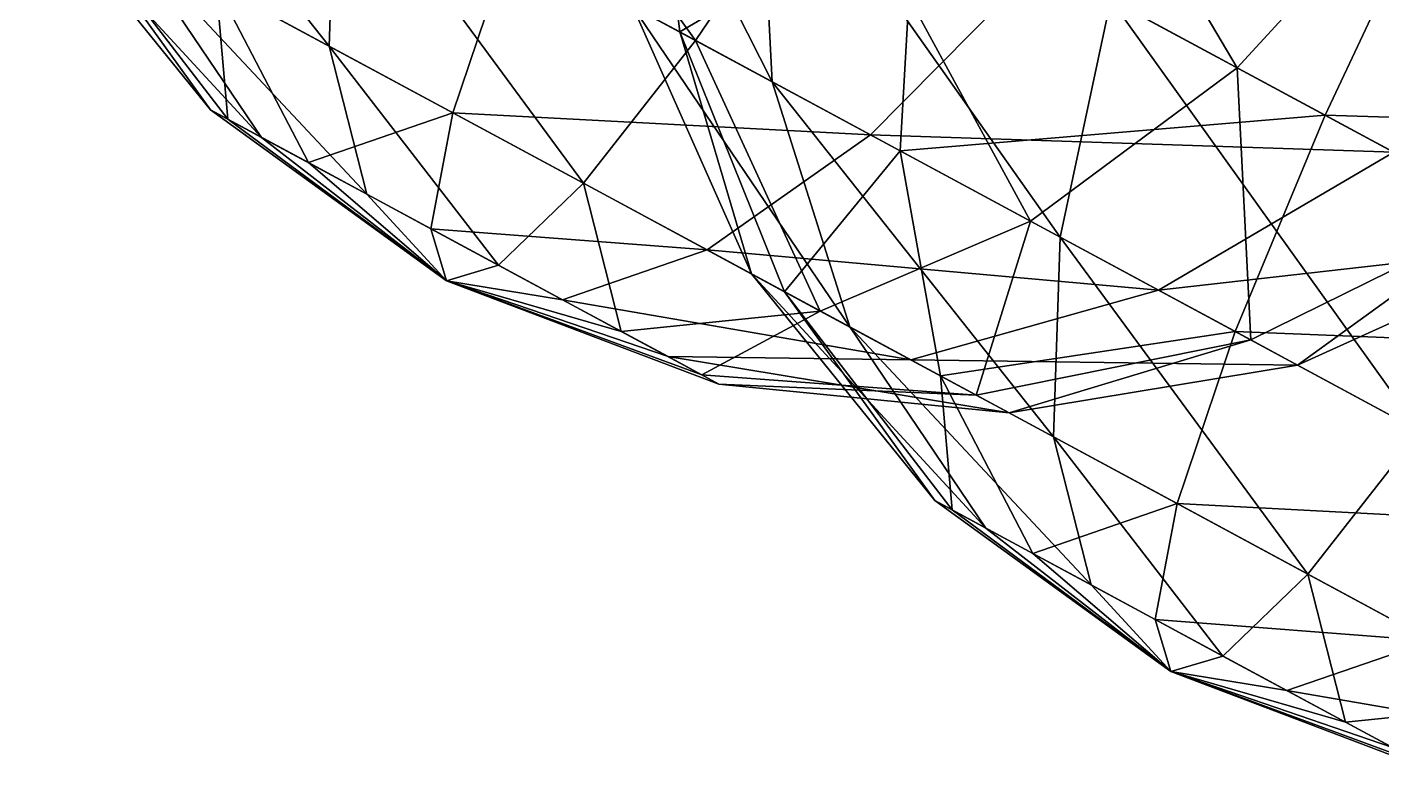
# Model space of a CAD drawing. Header units: metres. Extents: x -386 to 289, y -317 to 299.
# Drawn here: x -62.16 to -26.06, y 149.81 to 169.74 of the extents above; entities that cross this region are included whole.
import ezdxf

# ---------------------------------------------------------------- set-up
doc = ezdxf.new("R2010")
doc.units = ezdxf.units.M

msp = doc.modelspace()

# ---------------------------------------------------------------- linework, layer by layer
for points in [[(-52.57948, 180.88254, -449.21814), (-53.92929, 174.5509, -453.62518), (-44.346558, 169.38034, -452.20615), (-44.34646, 169.38045, -452.20605)], [(-52.57948, 180.88254, -449.21814), (-44.346558, 169.38034, -452.20615), (-40.84308, 174.54993, -447.4802), (-40.84298, 174.55003, -447.4801)], [(-37.059593, 180.72995, -444.50934), (-40.84308, 174.54993, -447.4802), (-29.9143, 168.65308, -452.643), (-29.914202, 168.65318, -452.6429)], [(-37.059593, 180.72995, -444.50934), (-29.9143, 168.65308, -452.643), (-24.870129, 174.15286, -450.26773), (-24.87003, 174.15297, -450.26764)], [(-61.603764, 178.69183, -460.29843), (-59.533966, 172.15775, -464.08722), (-54.107292, 169.22966, -459.36853), (-54.107193, 169.22977, -459.36844)], [(-61.603764, 178.69183, -460.29843), (-54.107292, 169.22966, -459.36853), (-53.92929, 174.5509, -453.62518), (-53.92919, 174.55101, -453.6251)], [(-47.22191, 177.99176, -638.092), (-46.013153, 170.2796, -638.72046), (-42.303303, 168.27788, -628.58105), (-42.303204, 168.27798, -628.58093)], [(-47.22191, 177.99176, -638.092), (-42.303303, 168.27788, -628.58105), (-42.67829, 175.54016, -625.67377), (-42.678192, 175.54027, -625.67365)], [(-30.849388, 177.37912, -614.7304), (-33.27902, 170.46858, -617.50073), (-21.542618, 164.13597, -615.7628), (-21.542519, 164.13608, -615.7627)], [(-30.849388, 177.37912, -614.7304), (-21.542618, 164.13597, -615.7628), (-17.759134, 170.316, -612.79193), (-17.759035, 170.3161, -612.7918)], [(-45.692406, 177.16649, -651.42786), (-44.76432, 169.60577, -649.60913), (-46.013153, 170.2796, -638.72046), (-46.013054, 170.27971, -638.72034)], [(-38.49962, 173.28548, -662.10803), (-44.76432, 169.60577, -649.60913), (-45.692406, 177.16649, -651.42786), (-45.692307, 177.1666, -651.42773)], [(-42.67829, 175.54016, -625.67377), (-42.303303, 168.27788, -628.58105), (-34.62883, 164.13695, -621.9078), (-34.62873, 164.13705, -621.90765)], [(-42.67829, 175.54016, -625.67377), (-34.62883, 164.13695, -621.9078), (-33.27902, 170.46858, -617.50073), (-33.27892, 170.46869, -617.5006)], [(-53.92929, 174.5509, -453.62518), (-54.107292, 169.22966, -459.36853), (-47.331276, 165.57352, -458.3651), (-47.331177, 165.57362, -458.36502)], [(-53.92929, 174.5509, -453.62518), (-47.331276, 165.57352, -458.3651), (-44.346558, 169.38034, -452.20615), (-44.34646, 169.38045, -452.20605)], [(-40.84308, 174.54993, -447.4802), (-44.346558, 169.38034, -452.20615), (-35.42325, 164.56558, -456.42157), (-35.42315, 164.56569, -456.42148)], [(-40.84308, 174.54993, -447.4802), (-35.42325, 164.56558, -456.42157), (-29.9143, 168.65308, -452.643), (-29.914202, 168.65318, -452.6429)], [(-24.870129, 174.15286, -450.26773), (-29.9143, 168.65308, -452.643), (-22.721516, 164.77205, -463.32324), (-22.721416, 164.77216, -463.32315)], [(-24.482744, 173.94386, -670.24176), (-27.570843, 167.38863, -667.2709), (-38.49962, 173.28548, -662.10803), (-38.49952, 173.28558, -662.1079)], [(-11.392492, 166.88074, -668.3033), (-27.570843, 167.38863, -667.2709), (-24.482744, 173.94386, -670.24176), (-24.482645, 173.94397, -670.24164)], [(-61.274166, 173.0967, -478.95633), (-57.26831, 167.5298, -472.21066), (-62.157223, 173.57317, -471.25687), (-62.157124, 173.57327, -471.25677)], [(-62.157223, 173.57317, -471.25687), (-57.26831, 167.5298, -472.21066), (-55.91041, 166.79712, -468.4994), (-55.910313, 166.79723, -468.4993)], [(-62.157223, 173.57317, -471.25687), (-55.91041, 166.79712, -468.4994), (-59.533966, 172.15775, -464.08722), (-59.533867, 172.15785, -464.08713)], [(-38.49962, 173.28548, -662.10803), (-38.891434, 166.43694, -658.32947), (-44.76432, 169.60577, -649.60913), (-44.76422, 169.60588, -649.609)], [(-27.570843, 167.38863, -667.2709), (-38.891434, 166.43694, -658.32947), (-38.49962, 173.28548, -662.10803), (-38.49952, 173.28558, -662.1079)], [(-38.49962, 173.28548, -662.10803), (-38.49962, 173.28548, -662.10803), (-27.570843, 167.38863, -667.2709), (-27.570744, 167.38873, -667.27075)], [(-57.121407, 170.85599, -485.12256), (-56.811203, 167.28317, -476.1962), (-61.274166, 173.0967, -478.95633), (-61.274067, 173.0968, -478.95624)], [(-61.274166, 173.0967, -478.95633), (-56.811203, 167.28317, -476.1962), (-57.26831, 167.5298, -472.21066), (-57.26821, 167.5299, -472.21057)], [(-59.533966, 172.15775, -464.08722), (-55.91041, 166.79712, -468.4994), (-53.101357, 165.28143, -466.05682), (-53.101257, 165.28154, -466.05673)], [(-59.533966, 172.15775, -464.08722), (-53.101357, 165.28143, -466.05682), (-54.107292, 169.22966, -459.36853), (-54.107193, 169.22977, -459.36844)], [(-49.268585, 172.03613, -494.2623), (-50.811676, 167.45145, -488.10333), (-57.121407, 170.85599, -485.12256), (-57.121307, 170.8561, -485.12247)], [(-39.685852, 166.86557, -492.84326), (-50.811676, 167.45145, -488.10333), (-49.268585, 172.03613, -494.2623), (-49.268486, 172.03624, -494.2622)], [(-35.134903, 171.46996, -497.2503), (-39.685852, 166.86557, -492.84326), (-49.268585, 172.03613, -494.2623), (-49.268486, 172.03624, -494.2622)], [(-20.209427, 171.63809, -490.90485), (-25.73563, 166.39838, -489.07727), (-35.134903, 171.46996, -497.2503), (-35.134804, 171.47006, -497.2502)], [(-25.73563, 166.39838, -489.07727), (-39.685852, 166.86557, -492.84326), (-35.134903, 171.46996, -497.2503), (-35.134804, 171.47006, -497.2502)], [(-50.811676, 167.45145, -488.10333), (-54.66158, 166.12329, -479.3881), (-57.121407, 170.85599, -485.12256), (-57.121307, 170.8561, -485.12247)], [(-57.121407, 170.85599, -485.12256), (-54.66158, 166.12329, -479.3881), (-56.811203, 167.28317, -476.1962), (-56.811104, 167.28328, -476.1961)], [(-57.121407, 170.85599, -485.12256), (-57.121407, 170.85599, -485.12256), (-50.811676, 167.45145, -488.10333), (-50.811577, 167.45155, -488.10324)], [(-33.27902, 170.46858, -617.50073), (-34.62883, 164.13695, -621.9078), (-25.046097, 158.96638, -620.4888), (-25.045998, 158.96649, -620.48865)], [(-33.27902, 170.46858, -617.50073), (-25.046097, 158.96638, -620.4888), (-21.542618, 164.13597, -615.7628), (-21.542519, 164.13608, -615.7627)], [(-44.76432, 169.60577, -649.60913), (-42.856762, 163.15921, -639.5395), (-46.013153, 170.2796, -638.72046), (-46.013054, 170.27971, -638.72034)], [(-46.013153, 170.2796, -638.72046), (-42.856762, 163.15921, -639.5395), (-40.233505, 161.74377, -632.3699), (-40.233406, 161.74388, -632.36975)], [(-46.013153, 170.2796, -638.72046), (-40.233505, 161.74377, -632.3699), (-42.303303, 168.27788, -628.58105), (-42.303204, 168.27798, -628.58093)], [(-44.346558, 169.38034, -452.20615), (-47.331276, 165.57352, -458.3651), (-41.021545, 162.16898, -461.3459), (-41.021446, 162.16908, -461.3458)], [(-38.891434, 166.43694, -658.32947), (-41.973705, 162.68274, -647.23895), (-44.76432, 169.60577, -649.60913), (-44.76422, 169.60588, -649.609)], [(-44.76432, 169.60577, -649.60913), (-41.973705, 162.68274, -647.23895), (-42.856762, 163.15921, -639.5395), (-42.856663, 163.15932, -639.53937)], [(-44.346558, 169.38034, -452.20615), (-41.021545, 162.16898, -461.3459), (-35.42325, 164.56558, -456.42157), (-35.42315, 164.56569, -456.42148)], [(-54.107292, 169.22966, -459.36853), (-53.101357, 165.28143, -466.05682), (-49.593834, 163.38889, -465.5374), (-49.593735, 163.38899, -465.53732)], [(-54.107292, 169.22966, -459.36853), (-49.593834, 163.38889, -465.5374), (-47.331276, 165.57352, -458.3651), (-47.331177, 165.57362, -458.36502)], [(-29.9143, 168.65308, -452.643), (-35.42325, 164.56558, -456.42157), (-29.550365, 161.39676, -465.14194), (-29.550266, 161.39687, -465.14185)], [(-29.9143, 168.65308, -452.643), (-29.550365, 161.39676, -465.14194), (-22.721516, 164.77205, -463.32324), (-22.721416, 164.77216, -463.32315)], [(-42.303303, 168.27788, -628.58105), (-40.233505, 161.74377, -632.3699), (-34.80683, 158.8157, -627.6511), (-34.806732, 158.81581, -627.651)], [(-42.303303, 168.27788, -628.58105), (-34.80683, 158.8157, -627.6511), (-34.62883, 164.13695, -621.9078), (-34.62873, 164.13705, -621.90765)], [(-56.811203, 167.28317, -476.1962), (-50.98004, 162.9753, -473.23422), (-57.26831, 167.5298, -472.21066), (-57.26821, 167.5299, -472.21057)], [(-57.26831, 167.5298, -472.21066), (-50.98004, 162.9753, -473.23422), (-55.91041, 166.79712, -468.4994), (-55.910313, 166.79723, -468.4993)], [(-54.66158, 166.12329, -479.3881), (-50.98004, 162.9753, -473.23422), (-56.811203, 167.28317, -476.1962), (-56.811104, 167.28328, -476.1961)], [(-50.811676, 167.45145, -488.10333), (-51.39542, 164.36096, -480.93103), (-54.66158, 166.12329, -479.3881), (-54.66148, 166.1234, -479.388)], [(-44.035664, 163.7953, -487.0999), (-51.39542, 164.36096, -480.93103), (-50.811676, 167.45145, -488.10333), (-50.811577, 167.45155, -488.10324)], [(-39.685852, 166.86557, -492.84326), (-44.035664, 163.7953, -487.0999), (-50.811676, 167.45145, -488.10333), (-50.811577, 167.45155, -488.10324)], [(-27.570843, 167.38863, -667.2709), (-29.968124, 161.62218, -662.5449), (-38.891434, 166.43694, -658.32947), (-38.891335, 166.43704, -658.32935)], [(-15.834441, 161.056, -665.53296), (-29.968124, 161.62218, -662.5449), (-27.570843, 167.38863, -667.2709), (-27.570744, 167.38873, -667.27075)], [(-11.392492, 166.88074, -668.3033), (-15.834441, 161.056, -665.53296), (-27.570843, 167.38863, -667.2709), (-27.570744, 167.38873, -667.27075)], [(-55.91041, 166.79712, -468.4994), (-50.98004, 162.9753, -473.23422), (-53.101357, 165.28143, -466.05682), (-53.101257, 165.28154, -466.05673)], [(-32.01138, 162.72464, -486.17), (-44.035664, 163.7953, -487.0999), (-39.685852, 166.86557, -492.84326), (-39.685753, 166.86568, -492.84317)], [(-25.73563, 166.39838, -489.07727), (-32.01138, 162.72464, -486.17), (-39.685852, 166.86557, -492.84326), (-39.685753, 166.86568, -492.84317)], [(-38.891434, 166.43694, -658.32947), (-37.820946, 160.44203, -653.4052), (-41.973705, 162.68274, -647.23895), (-41.973606, 162.68285, -647.23883)], [(-29.968124, 161.62218, -662.5449), (-37.820946, 160.44203, -653.4052), (-38.891434, 166.43694, -658.32947), (-38.891335, 166.43704, -658.32935)], [(-38.891434, 166.43694, -658.32947), (-38.891434, 166.43694, -658.32947), (-29.968124, 161.62218, -662.5449), (-29.968025, 161.62228, -662.5448)], [(-51.39542, 164.36096, -480.93103), (-50.98004, 162.9753, -473.23422), (-54.66158, 166.12329, -479.3881), (-54.66148, 166.1234, -479.388)], [(-21.192015, 163.94678, -476.65912), (-32.01138, 162.72464, -486.17), (-25.73563, 166.39838, -489.07727), (-25.73553, 166.39848, -489.07718)], [(-47.331276, 165.57352, -458.3651), (-49.593834, 163.38889, -465.5374), (-46.32768, 161.62656, -467.08035), (-46.32758, 161.62666, -467.08026)], [(-47.331276, 165.57352, -458.3651), (-46.32768, 161.62656, -467.08035), (-41.021545, 162.16898, -461.3459), (-41.021446, 162.16908, -461.3458)], [(-53.101357, 165.28143, -466.05682), (-50.98004, 162.9753, -473.23422), (-49.593834, 163.38889, -465.5374), (-49.593735, 163.38899, -465.53732)], [(-22.721516, 164.77205, -463.32324), (-29.550365, 161.39676, -465.14194), (-28.301533, 160.72292, -476.03064), (-28.301434, 160.72302, -476.03055)], [(-22.721516, 164.77205, -463.32324), (-28.301533, 160.72292, -476.03064), (-21.192015, 163.94678, -476.65912), (-21.191916, 163.94688, -476.65903)], [(-47.8879, 162.46841, -480.41162), (-50.98004, 162.9753, -473.23422), (-51.39542, 164.36096, -480.93103), (-51.39532, 164.36107, -480.93094)], [(-44.035664, 163.7953, -487.0999), (-47.8879, 162.46841, -480.41162), (-51.39542, 164.36096, -480.93103), (-51.39532, 164.36107, -480.93094)], [(-35.42325, 164.56558, -456.42157), (-41.021545, 162.16898, -461.3459), (-36.86879, 159.92827, -467.51212), (-36.86869, 159.92838, -467.51202)], [(-35.42325, 164.56558, -456.42157), (-36.86879, 159.92827, -467.51212), (-29.550365, 161.39676, -465.14194), (-29.550266, 161.39687, -465.14185)], [(-34.62883, 164.13695, -621.9078), (-34.80683, 158.8157, -627.6511), (-28.030817, 155.15956, -626.64777), (-28.030718, 155.15967, -626.64764)], [(-34.62883, 164.13695, -621.9078), (-28.030817, 155.15956, -626.64777), (-25.046097, 158.96638, -620.4888), (-25.045998, 158.96649, -620.48865)], [(-21.192015, 163.94678, -476.65912), (-28.301533, 160.72292, -476.03064), (-32.01138, 162.72464, -486.17), (-32.01128, 162.72475, -486.16992)], [(-38.60899, 160.86723, -482.38123), (-47.8879, 162.46841, -480.41162), (-44.035664, 163.7953, -487.0999), (-44.035564, 163.79541, -487.09982)], [(-32.01138, 162.72464, -486.17), (-38.60899, 160.86723, -482.38123), (-44.035664, 163.7953, -487.0999), (-44.035564, 163.79541, -487.09982)], [(-49.593834, 163.38889, -465.5374), (-50.98004, 162.9753, -473.23422), (-46.32768, 161.62656, -467.08035), (-46.32758, 161.62666, -467.08026)], [(-46.32768, 161.62656, -467.08035), (-50.98004, 162.9753, -473.23422), (-44.178055, 160.46667, -470.27225), (-44.177956, 160.46678, -470.27216)], [(-44.178055, 160.46667, -470.27225), (-50.98004, 162.9753, -473.23422), (-43.720947, 160.22005, -474.25778), (-43.720848, 160.22015, -474.2577)], [(-43.720947, 160.22005, -474.25778), (-50.98004, 162.9753, -473.23422), (-45.078846, 160.95273, -477.96906), (-45.078747, 160.95284, -477.96896)], [(-45.078846, 160.95273, -477.96906), (-50.98004, 162.9753, -473.23422), (-47.8879, 162.46841, -480.41162), (-47.887802, 162.46852, -480.41153)], [(-41.973705, 162.68274, -647.23895), (-37.96785, 157.11584, -640.4933), (-42.856762, 163.15921, -639.5395), (-42.856663, 163.15932, -639.53937)], [(-42.856762, 163.15921, -639.5395), (-37.96785, 157.11584, -640.4933), (-36.60995, 156.38316, -636.78204), (-36.60985, 156.38327, -636.7819)], [(-42.856762, 163.15921, -639.5395), (-36.60995, 156.38316, -636.78204), (-40.233505, 161.74377, -632.3699), (-40.233406, 161.74388, -632.36975)], [(-38.60899, 160.86723, -482.38123), (-45.078846, 160.95273, -477.96906), (-47.8879, 162.46841, -480.41162), (-47.887802, 162.46852, -480.41153)], [(-37.820946, 160.44203, -653.4052), (-37.510742, 156.8692, -644.4788), (-41.973705, 162.68274, -647.23895), (-41.973606, 162.68285, -647.23883)], [(-41.973705, 162.68274, -647.23895), (-37.510742, 156.8692, -644.4788), (-37.96785, 157.11584, -640.4933), (-37.96775, 157.11595, -640.49316)], [(-28.301533, 160.72292, -476.03064), (-38.60899, 160.86723, -482.38123), (-32.01138, 162.72464, -486.17), (-32.01128, 162.72475, -486.16992)], [(-41.021545, 162.16898, -461.3459), (-46.32768, 161.62656, -467.08035), (-44.178055, 160.46667, -470.27225), (-44.177956, 160.46678, -470.27216)], [(-41.021545, 162.16898, -461.3459), (-44.178055, 160.46667, -470.27225), (-36.86879, 159.92827, -467.51212), (-36.86869, 159.92838, -467.51202)], [(-40.233505, 161.74377, -632.3699), (-36.60995, 156.38316, -636.78204), (-33.800896, 154.86748, -634.3394), (-33.800797, 154.86758, -634.3393)], [(-40.233505, 161.74377, -632.3699), (-33.800896, 154.86748, -634.3394), (-34.80683, 158.8157, -627.6511), (-34.806732, 158.81581, -627.651)], [(-29.968124, 161.62218, -662.5449), (-31.511215, 157.03749, -656.3859), (-37.820946, 160.44203, -653.4052), (-37.820847, 160.44214, -653.4051)], [(-29.550365, 161.39676, -465.14194), (-36.86879, 159.92827, -467.51212), (-35.985733, 159.4518, -475.21158), (-35.985634, 159.4519, -475.2115)], [(-29.550365, 161.39676, -465.14194), (-35.985733, 159.4518, -475.21158), (-28.301533, 160.72292, -476.03064), (-28.301434, 160.72302, -476.03055)], [(-20.385391, 156.4516, -661.1259), (-31.511215, 157.03749, -656.3859), (-29.968124, 161.62218, -662.5449), (-29.968025, 161.62228, -662.5448)], [(-15.834441, 161.056, -665.53296), (-20.385391, 156.4516, -661.1259), (-29.968124, 161.62218, -662.5449), (-29.968025, 161.62228, -662.5448)], [(-35.985733, 159.4518, -475.21158), (-43.720947, 160.22005, -474.25778), (-45.078846, 160.95273, -477.96906), (-45.078747, 160.95284, -477.96896)], [(-35.985733, 159.4518, -475.21158), (-45.078846, 160.95273, -477.96906), (-38.60899, 160.86723, -482.38123), (-38.60889, 160.86734, -482.38113)], [(-28.301533, 160.72292, -476.03064), (-35.985733, 159.4518, -475.21158), (-38.60899, 160.86723, -482.38123), (-38.60889, 160.86734, -482.38113)], [(-36.86879, 159.92827, -467.51212), (-44.178055, 160.46667, -470.27225), (-43.720947, 160.22005, -474.25778), (-43.720848, 160.22015, -474.2577)], [(-31.511215, 157.03749, -656.3859), (-35.36112, 155.70934, -647.6707), (-37.820946, 160.44203, -653.4052), (-37.820847, 160.44214, -653.4051)], [(-37.820946, 160.44203, -653.4052), (-35.36112, 155.70934, -647.6707), (-37.510742, 156.8692, -644.4788), (-37.510643, 156.86931, -644.4787)], [(-37.820946, 160.44203, -653.4052), (-37.820946, 160.44203, -653.4052), (-31.511215, 157.03749, -656.3859), (-31.511116, 157.0376, -656.3858)], [(-36.86879, 159.92827, -467.51212), (-43.720947, 160.22005, -474.25778), (-35.985733, 159.4518, -475.21158), (-35.985634, 159.4519, -475.2115)], [(-25.046097, 158.96638, -620.4888), (-28.030817, 155.15956, -626.64777), (-21.721085, 151.75502, -629.62854), (-21.720985, 151.75513, -629.6284)], [(-34.80683, 158.8157, -627.6511), (-33.800896, 154.86748, -634.3394), (-30.293375, 152.97493, -633.82), (-30.293276, 152.97504, -633.8199)], [(-34.80683, 158.8157, -627.6511), (-30.293375, 152.97493, -633.82), (-28.030817, 155.15956, -626.64777), (-28.030718, 155.15967, -626.64764)], [(-37.510742, 156.8692, -644.4788), (-31.679579, 152.56134, -641.51685), (-37.96785, 157.11584, -640.4933), (-37.96775, 157.11595, -640.49316)], [(-37.96785, 157.11584, -640.4933), (-31.679579, 152.56134, -641.51685), (-36.60995, 156.38316, -636.78204), (-36.60985, 156.38327, -636.7819)], [(-31.511215, 157.03749, -656.3859), (-32.09496, 153.947, -649.2137), (-35.36112, 155.70934, -647.6707), (-35.36102, 155.70944, -647.6706)], [(-24.735203, 153.38135, -655.38257), (-32.09496, 153.947, -649.2137), (-31.511215, 157.03749, -656.3859), (-31.511116, 157.0376, -656.3858)], [(-20.385391, 156.4516, -661.1259), (-24.735203, 153.38135, -655.38257), (-31.511215, 157.03749, -656.3859), (-31.511116, 157.0376, -656.3858)], [(-35.36112, 155.70934, -647.6707), (-31.679579, 152.56134, -641.51685), (-37.510742, 156.8692, -644.4788), (-37.510643, 156.86931, -644.4787)], [(-36.60995, 156.38316, -636.78204), (-31.679579, 152.56134, -641.51685), (-33.800896, 154.86748, -634.3394), (-33.800797, 154.86758, -634.3393)], [(-32.09496, 153.947, -649.2137), (-31.679579, 152.56134, -641.51685), (-35.36112, 155.70934, -647.6707), (-35.36102, 155.70944, -647.6706)], [(-28.030817, 155.15956, -626.64777), (-30.293375, 152.97493, -633.82), (-27.027218, 151.2126, -635.363), (-27.027119, 151.2127, -635.36285)], [(-28.030817, 155.15956, -626.64777), (-27.027218, 151.2126, -635.363), (-21.721085, 151.75502, -629.62854), (-21.720985, 151.75513, -629.6284)], [(-33.800896, 154.86748, -634.3394), (-31.679579, 152.56134, -641.51685), (-30.293375, 152.97493, -633.82), (-30.293276, 152.97504, -633.8199)], [(-28.587439, 152.05444, -648.6943), (-31.679579, 152.56134, -641.51685), (-32.09496, 153.947, -649.2137), (-32.09486, 153.94711, -649.21356)], [(-24.735203, 153.38135, -655.38257), (-28.587439, 152.05444, -648.6943), (-32.09496, 153.947, -649.2137), (-32.09486, 153.94711, -649.21356)], [(-19.308529, 150.45328, -650.6638), (-28.587439, 152.05444, -648.6943), (-24.735203, 153.38135, -655.38257), (-24.735104, 153.38145, -655.38245)], [(-30.293375, 152.97493, -633.82), (-31.679579, 152.56134, -641.51685), (-27.027218, 151.2126, -635.363), (-27.027119, 151.2127, -635.36285)], [(-27.027218, 151.2126, -635.363), (-31.679579, 152.56134, -641.51685), (-24.877594, 150.05273, -638.5549), (-24.877495, 150.05284, -638.55475)], [(-24.877594, 150.05273, -638.5549), (-31.679579, 152.56134, -641.51685), (-24.420488, 149.80609, -642.5404), (-24.42039, 149.8062, -642.5403)], [(-24.420488, 149.80609, -642.5404), (-31.679579, 152.56134, -641.51685), (-25.778385, 150.53877, -646.25165), (-25.778286, 150.53888, -646.2515)], [(-25.778385, 150.53877, -646.25165), (-31.679579, 152.56134, -641.51685), (-28.587439, 152.05444, -648.6943), (-28.58734, 152.05455, -648.69415)], [(-19.308529, 150.45328, -650.6638), (-25.778385, 150.53877, -646.25165), (-28.587439, 152.05444, -648.6943), (-28.58734, 152.05455, -648.69415)], [(-21.721085, 151.75502, -629.62854), (-27.027218, 151.2126, -635.363), (-24.877594, 150.05273, -638.5549), (-24.877495, 150.05284, -638.55475)]]:
    msp.add_3dface(points)

doc.saveas('drawing.dxf')
